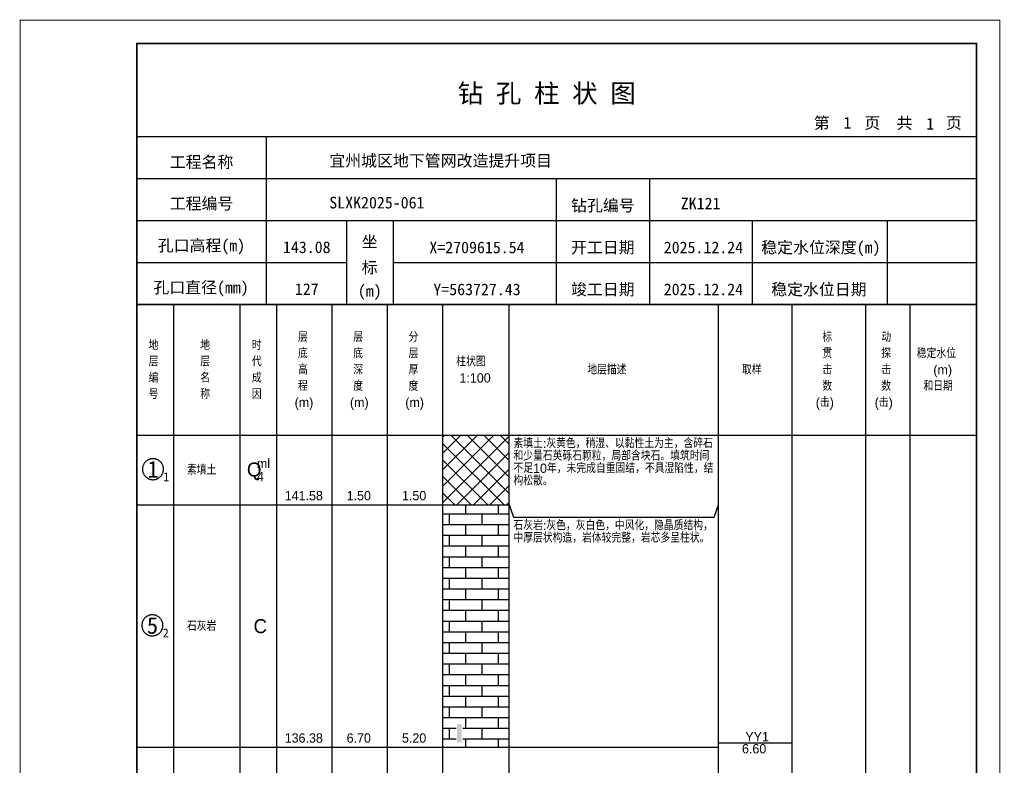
# Model space of a CAD drawing. Header units: millimetres. Extents: x 12489 to 89920, y 4630 to 4927.
# Drawn here: x 61329.3 to 61539.6, y 4766.4 to 4926.8 of the extents above; entities that cross this region are included whole.
import ezdxf
from ezdxf.enums import TextEntityAlignment as Align

# ---------------------------------------------------------------- set-up
doc = ezdxf.new("R2010")
doc.units = ezdxf.units.MM
doc.layers.add('ZZT_TC', color=7, linetype='Continuous')
doc.styles.add('成果图图块', font='', dxfattribs={"height": 2.5})
doc.styles.add('成果图模板', font='')
doc.styles.add('成果图模板标题', font='simhei.ttf')
doc.styles.add('成果图表体', font='Comfont.shx', dxfattribs={"height": 2, "bigfont": 'Hztxt12a.shx'})
doc.styles.get('成果图图块').set_extended_font_data('FangSong_GB2312')
doc.styles.get('成果图模板').set_extended_font_data('FangSong_GB2312')

# ---------------------------------------------------------------- blocks, each defined once
blk = doc.blocks.new('DCBH-1-1-1448', base_point=(0.3, -0.11))
at = {"layer": 'ZZT_TC', "color": 7}
blk.add_polyline3d([(-0.19, 2.31, 0), (-0.3, 2.31, 0), (-0.41, 2.3, 0), (-0.52, 2.29, 0), (-0.63, 2.27, 0), (-0.73, 2.24, 0), (-0.84, 2.21, 0), (-0.95, 2.18, 0), (-1.05, 2.14, 0), (-1.15, 2.09, 0), (-1.25, 2.04, 0), (-1.35, 1.99, 0), (-1.44, 1.93, 0), (-1.53, 1.87, 0), (-1.62, 1.8, 0), (-1.7, 1.73, 0), (-1.78, 1.65, 0), (-1.86, 1.57, 0), (-1.93, 1.49, 0), (-2, 1.4, 0), (-2.06, 1.31, 0), (-2.12, 1.22, 0), (-2.17, 1.12, 0), (-2.22, 1.02, 0), (-2.27, 0.92, 0), (-2.31, 0.82, 0), (-2.34, 0.71, 0), (-2.37, 0.61, 0), (-2.4, 0.5, 0), (-2.41, 0.39, 0), (-2.43, 0.28, 0), (-2.44, 0.17, 0), (-2.44, 0.06, 0), (-2.44, -0.05, 0), (-2.43, -0.16, 0), (-2.41, -0.27, 0), (-2.4, -0.38, 0), (-2.37, -0.49, 0), (-2.34, -0.6, 0), (-2.31, -0.7, 0), (-2.27, -0.8, 0), (-2.22, -0.9, 0), (-2.17, -1, 0), (-2.12, -1.1, 0), (-2.06, -1.19, 0), (-2, -1.28, 0), (-1.93, -1.37, 0), (-1.86, -1.45, 0), (-1.78, -1.53, 0), (-1.7, -1.61, 0), (-1.62, -1.68, 0), (-1.53, -1.75, 0), (-1.44, -1.81, 0), (-1.35, -1.87, 0), (-1.25, -1.93, 0), (-1.15, -1.98, 0), (-1.05, -2.02, 0), (-0.95, -2.06, 0), (-0.84, -2.1, 0), (-0.73, -2.13, 0), (-0.63, -2.15, 0), (-0.52, -2.17, 0), (-0.41, -2.18, 0), (-0.3, -2.19, 0), (-0.19, -2.19, 0), (-0.08, -2.19, 0), (0.03, -2.18, 0), (0.14, -2.17, 0), (0.25, -2.15, 0), (0.36, -2.13, 0), (0.47, -2.1, 0), (0.57, -2.06, 0), (0.67, -2.02, 0), (0.77, -1.98, 0), (0.87, -1.93, 0), (0.97, -1.87, 0), (1.06, -1.81, 0), (1.15, -1.75, 0), (1.24, -1.68, 0), (1.32, -1.61, 0), (1.4, -1.53, 0), (1.48, -1.45, 0), (1.55, -1.37, 0), (1.62, -1.28, 0), (1.68, -1.19, 0), (1.74, -1.1, 0), (1.8, -1, 0), (1.85, -0.9, 0), (1.89, -0.8, 0), (1.93, -0.7, 0), (1.97, -0.6, 0), (2, -0.49, 0), (2.02, -0.38, 0), (2.04, -0.27, 0), (2.05, -0.16, 0), (2.06, -0.05, 0), (2.06, 0.06, 0), (2.06, 0.17, 0), (2.05, 0.28, 0), (2.04, 0.39, 0), (2.02, 0.5, 0), (2, 0.61, 0), (1.97, 0.71, 0), (1.93, 0.82, 0), (1.89, 0.92, 0), (1.85, 1.02, 0), (1.8, 1.12, 0), (1.74, 1.22, 0), (1.68, 1.31, 0), (1.62, 1.4, 0), (1.55, 1.49, 0), (1.48, 1.57, 0), (1.4, 1.65, 0), (1.32, 1.73, 0), (1.24, 1.8, 0), (1.15, 1.87, 0), (1.06, 1.93, 0), (0.97, 1.99, 0), (0.87, 2.04, 0), (0.77, 2.09, 0), (0.67, 2.14, 0), (0.57, 2.18, 0), (0.47, 2.21, 0), (0.36, 2.24, 0), (0.25, 2.27, 0), (0.14, 2.29, 0), (0.03, 2.3, 0), (-0.08, 2.31, 0), (-0.19, 2.31, 0)], dxfattribs=at)
at = {"style": '成果图图块'}
blk.add_text('1', height=3.57, dxfattribs=at).set_placement((-0.16, -1.74), align=Align.CENTER)
blk.add_text('1', height=1.91, dxfattribs=at).set_placement((2.03, -2.53))
blk = doc.blocks.new('DCBH-1-1-1449', base_point=(0.43, -0.11))
at = {"layer": 'ZZT_TC', "color": 7}
blk.add_polyline3d([(-0.19, 2.31, 0), (-0.3, 2.31, 0), (-0.41, 2.3, 0), (-0.52, 2.29, 0), (-0.63, 2.27, 0), (-0.73, 2.24, 0), (-0.84, 2.21, 0), (-0.95, 2.18, 0), (-1.05, 2.14, 0), (-1.15, 2.09, 0), (-1.25, 2.04, 0), (-1.35, 1.99, 0), (-1.44, 1.93, 0), (-1.53, 1.87, 0), (-1.62, 1.8, 0), (-1.7, 1.73, 0), (-1.78, 1.65, 0), (-1.86, 1.57, 0), (-1.93, 1.49, 0), (-2, 1.4, 0), (-2.06, 1.31, 0), (-2.12, 1.22, 0), (-2.17, 1.12, 0), (-2.22, 1.02, 0), (-2.27, 0.92, 0), (-2.31, 0.82, 0), (-2.34, 0.71, 0), (-2.37, 0.61, 0), (-2.4, 0.5, 0), (-2.41, 0.39, 0), (-2.43, 0.28, 0), (-2.44, 0.17, 0), (-2.44, 0.06, 0), (-2.44, -0.05, 0), (-2.43, -0.16, 0), (-2.41, -0.27, 0), (-2.4, -0.38, 0), (-2.37, -0.49, 0), (-2.34, -0.6, 0), (-2.31, -0.7, 0), (-2.27, -0.8, 0), (-2.22, -0.9, 0), (-2.17, -1, 0), (-2.12, -1.1, 0), (-2.06, -1.19, 0), (-2, -1.28, 0), (-1.93, -1.37, 0), (-1.86, -1.45, 0), (-1.78, -1.53, 0), (-1.7, -1.61, 0), (-1.62, -1.68, 0), (-1.53, -1.75, 0), (-1.44, -1.81, 0), (-1.35, -1.87, 0), (-1.25, -1.93, 0), (-1.15, -1.98, 0), (-1.05, -2.02, 0), (-0.95, -2.06, 0), (-0.84, -2.1, 0), (-0.73, -2.13, 0), (-0.63, -2.15, 0), (-0.52, -2.17, 0), (-0.41, -2.18, 0), (-0.3, -2.19, 0), (-0.19, -2.19, 0), (-0.08, -2.19, 0), (0.03, -2.18, 0), (0.14, -2.17, 0), (0.25, -2.15, 0), (0.36, -2.13, 0), (0.47, -2.1, 0), (0.57, -2.06, 0), (0.67, -2.02, 0), (0.77, -1.98, 0), (0.87, -1.93, 0), (0.97, -1.87, 0), (1.06, -1.81, 0), (1.15, -1.75, 0), (1.24, -1.68, 0), (1.32, -1.61, 0), (1.4, -1.53, 0), (1.48, -1.45, 0), (1.55, -1.37, 0), (1.62, -1.28, 0), (1.68, -1.19, 0), (1.74, -1.1, 0), (1.8, -1, 0), (1.85, -0.9, 0), (1.89, -0.8, 0), (1.93, -0.7, 0), (1.97, -0.6, 0), (2, -0.49, 0), (2.02, -0.38, 0), (2.04, -0.27, 0), (2.05, -0.16, 0), (2.06, -0.05, 0), (2.06, 0.06, 0), (2.06, 0.17, 0), (2.05, 0.28, 0), (2.04, 0.39, 0), (2.02, 0.5, 0), (2, 0.61, 0), (1.97, 0.71, 0), (1.93, 0.82, 0), (1.89, 0.92, 0), (1.85, 1.02, 0), (1.8, 1.12, 0), (1.74, 1.22, 0), (1.68, 1.31, 0), (1.62, 1.4, 0), (1.55, 1.49, 0), (1.48, 1.57, 0), (1.4, 1.65, 0), (1.32, 1.73, 0), (1.24, 1.8, 0), (1.15, 1.87, 0), (1.06, 1.93, 0), (0.97, 1.99, 0), (0.87, 2.04, 0), (0.77, 2.09, 0), (0.67, 2.14, 0), (0.57, 2.18, 0), (0.47, 2.21, 0), (0.36, 2.24, 0), (0.25, 2.27, 0), (0.14, 2.29, 0), (0.03, 2.3, 0), (-0.08, 2.31, 0), (-0.19, 2.31, 0)], dxfattribs=at)
at = {"style": '成果图图块'}
blk.add_text('5', height=3.57, dxfattribs=at).set_placement((-0.16, -1.74), align=Align.CENTER)
blk.add_text('2', height=1.91, dxfattribs=at).set_placement((2.03, -2.53))
blk = doc.blocks.new('gkqy3.dwg', base_point=(0, -2))
blk.add_wipeout([(-0.7, -2.2), (0.7, -2.2), (0.7, 2.2), (-0.7, 2.2)])
at = {"color": 7}
blk.add_solid([(-0.5, -2), (0.5, -2), (-0.5, 2), (0.5, 2)], dxfattribs=at)
blk = doc.blocks.new('钻孔柱状图路桥昇龙制图梁世成校核莫家里.dwg223', base_point=(25, 236))
for p, q in [((52.82, 236), (52.82, 272)), ((25, 263), (205, 263)), ((115, 236), (115, 263)), ((135, 236), (135, 263)), ((25, 254), (205, 254)), ((70, 236), (70, 254)), ((80, 236), (80, 254)), ((157, 236), (157, 254)), ((185.95, 236), (185.95, 254)), ((25, 245), (70, 245)), ((80, 245), (205, 245))]:
    blk.add_line(p, q)
for points, const_width in [([(0, 0), (210, 0), (210, 297), (0, 297)], 0.25), ([(25, 5), (205, 5), (205, 292), (25, 292)], 0.3)]:
    blk.add_lwpolyline(points, close=True, dxfattribs=dict(const_width=const_width))
at = {"const_width": 0.3}
for points in [[(25, 272), (205, 272)], [(25, 236), (205, 236)]]:
    blk.add_lwpolyline(points, dxfattribs=at)
for s, height, style, p in [('钻 孔 柱 状 图', 4, '成果图模板标题', (93.8, 279.31)), ('第', 2.5, '成果图模板', (170.12, 273.7)), ('页', 2.5, '成果图模板', (180.96, 273.7)), ('共', 2.5, '成果图模板', (187.88, 273.7)), ('页', 2.5, '成果图模板', (198.44, 273.7)), ('工程名称', 2.5, '成果图模板', (32.07, 265.32)), ('宜州城区地下管网改造提升项目', 2.5, '成果图模板', (66.26, 265.61)), ('工程编号', 2.5, '成果图模板', (32.05, 256.41)), ('SLXK2025-061', 2.5, '成果图模板', (66.26, 256.61)), ('钻孔编号', 2.5, '成果图模板', (118.08, 256)), ('ZK121', 2.5, '成果图模板', (141.61, 256.43)), ('孔口高程(m)', 2.5, '成果图模板', (29.48, 247.41)), ('坐', 2.5, '成果图模板', (73.21, 248.24)), ('开工日期', 2.5, '成果图模板', (118.08, 247)), ('稳定水位深度(m)', 2.5, '成果图模板', (158.86, 247)), ('标', 2.5, '成果图模板', (73.21, 242.7)), ('孔口直径(mm)', 2.5, '成果图模板', (28.54, 238.41)), ('(m) ', 2.5, '成果图模板', (72.38, 237.65)), ('竣工日期', 2.5, '成果图模板', (118.08, 238)), ('稳定水位日期', 2.5, '成果图模板', (160.99, 238))]:
    blk.add_text(s, height=height, dxfattribs=dict(style=style)).set_placement(p)
at = {"style": '成果图模板'}
for s, p in [('1', (177.35, 273.74)), ('1', (195.08, 273.53)), ('143.08', (61.43, 247.04)), ('X=2709615.54', (97.92, 247)), ('2025.12.24', (146.46, 247)), ('127', (61.43, 238.04)), ('Y=563727.43', (97.92, 238)), ('2025.12.24', (146.46, 238))]:
    blk.add_text(s, height=2.5, dxfattribs=at).set_placement(p, align=Align.CENTER)

msp = doc.modelspace()

# ---------------------------------------------------------------- hatches: boundary and pattern name
at = {"linetype": 'Continuous'}
h = msp.add_hatch(dxfattribs=at)
h.set_pattern_fill('GKSTT', scale=0.5, style=0, pattern_type=2)
h.set_pattern_definition([(45, (0, 0), (-1.76776695, 1.76776695), []), (135, (0, 0), (-1.76776695, -1.76776695), [])])
h.paths.add_polyline_path([(61420.06, 4822.71), (61434.29, 4822.71), (61434.29, 4837.71), (61420.06, 4837.71)])
h = msp.add_hatch(dxfattribs=at)
h.set_pattern_fill('GKSHY', scale=0.5, style=0, pattern_type=2)
h.set_pattern_definition([(0, (0, 0), (0, 2.3), []), (90, (0, 0), (-3.5, 2.3), [2.3, -2.3])])
h.paths.add_polyline_path([(61420.06, 4770.71), (61434.29, 4770.71), (61434.29, 4822.71), (61420.06, 4822.71)])

# ---------------------------------------------------------------- linework, layer by layer
at = {"color": 0}
for p, q in [((61354.45, 4837.71), (61362.35, 4837.71)), ((61354.45, 4822.71), (61354.45, 4837.71)), ((61362.35, 4822.71), (61362.35, 4837.71)), ((61354.45, 4822.71), (61362.35, 4822.71)), ((61354.45, 4822.71), (61362.35, 4822.71)), ((61354.45, 4770.71), (61354.45, 4822.71)), ((61362.35, 4770.71), (61362.35, 4822.71)), ((61354.45, 4770.71), (61362.35, 4770.71))]:
    msp.add_line(p, q, dxfattribs=at)
for points in [[(61354.45, 4865.71), (61362.35, 4865.71)], [(61354.45, 4837.71), (61354.45, 4865.71)], [(61362.35, 4837.71), (61362.35, 4865.71)], [(61362.35, 4865.71), (61376.58, 4865.71)], [(61362.35, 4837.71), (61362.35, 4865.71)], [(61376.58, 4837.71), (61376.58, 4865.71)], [(61376.58, 4865.71), (61384.49, 4865.71)], [(61376.58, 4837.71), (61376.58, 4865.71)], [(61384.49, 4837.71), (61384.49, 4865.71)], [(61384.49, 4865.71), (61396.35, 4865.71)], [(61384.49, 4837.71), (61384.49, 4865.71)], [(61396.35, 4837.71), (61396.35, 4865.71)], [(61396.35, 4865.71), (61408.2, 4865.71)], [(61396.35, 4837.71), (61396.35, 4865.71)], [(61408.2, 4837.71), (61408.2, 4865.71)], [(61408.2, 4865.71), (61420.06, 4865.71)], [(61408.2, 4837.71), (61408.2, 4865.71)], [(61420.06, 4837.71), (61420.06, 4865.71)], [(61420.06, 4865.71), (61434.29, 4865.71)], [(61420.06, 4837.71), (61420.06, 4865.71)], [(61434.29, 4837.71), (61434.29, 4865.71)], [(61434.29, 4865.71), (61479.11, 4865.71)], [(61434.29, 4837.71), (61434.29, 4865.71)], [(61479.11, 4837.71), (61479.11, 4865.71)], [(61479.11, 4865.71), (61494.92, 4865.71)], [(61479.11, 4837.71), (61479.11, 4865.71)], [(61494.92, 4837.71), (61494.92, 4865.71)], [(61494.92, 4865.71), (61510.73, 4865.71)], [(61494.92, 4837.71), (61494.92, 4865.71)], [(61510.73, 4837.71), (61510.73, 4865.71)], [(61510.73, 4865.71), (61520.22, 4865.71)], [(61510.73, 4837.71), (61510.73, 4865.71)], [(61520.22, 4837.71), (61520.22, 4865.71)], [(61520.22, 4865.71), (61534.45, 4865.71)], [(61520.22, 4837.71), (61520.22, 4865.71)], [(61534.45, 4837.71), (61534.45, 4865.71)], [(61354.45, 4837.71), (61362.35, 4837.71)], [(61354.45, 4643.71), (61354.45, 4837.71)], [(61354.45, 4837.71), (61362.35, 4837.71)], [(61362.35, 4643.71), (61362.35, 4837.71)], [(61362.35, 4837.71), (61376.58, 4837.71)], [(61362.35, 4643.71), (61362.35, 4837.71)], [(61362.35, 4837.71), (61376.58, 4837.71)], [(61362.35, 4837.71), (61376.58, 4837.71)], [(61362.35, 4822.71), (61362.35, 4837.71)], [(61376.58, 4643.71), (61376.58, 4837.71)], [(61376.58, 4822.71), (61376.58, 4837.71)], [(61376.58, 4837.71), (61384.49, 4837.71)], [(61376.58, 4643.71), (61376.58, 4837.71)], [(61376.58, 4837.71), (61384.49, 4837.71)], [(61376.58, 4837.71), (61384.49, 4837.71)], [(61376.58, 4822.71), (61376.58, 4837.71)], [(61384.49, 4643.71), (61384.49, 4837.71)], [(61384.49, 4822.71), (61384.49, 4837.71)], [(61384.49, 4837.71), (61396.35, 4837.71)], [(61384.49, 4643.71), (61384.49, 4837.71)], [(61384.49, 4837.71), (61396.35, 4837.71)], [(61384.49, 4837.71), (61396.35, 4837.71)], [(61384.49, 4822.71), (61384.49, 4837.71)], [(61396.35, 4643.71), (61396.35, 4837.71)], [(61396.35, 4822.71), (61396.35, 4837.71)], [(61396.35, 4837.71), (61408.2, 4837.71)], [(61396.35, 4643.71), (61396.35, 4837.71)], [(61396.35, 4837.71), (61408.2, 4837.71)], [(61396.35, 4837.71), (61408.2, 4837.71)], [(61396.35, 4822.71), (61396.35, 4837.71)], [(61408.2, 4643.71), (61408.2, 4837.71)], [(61408.2, 4822.71), (61408.2, 4837.71)], [(61408.2, 4837.71), (61420.06, 4837.71)], [(61408.2, 4643.71), (61408.2, 4837.71)], [(61408.2, 4837.71), (61420.06, 4837.71)], [(61408.2, 4837.71), (61420.06, 4837.71)], [(61408.2, 4822.71), (61408.2, 4837.71)], [(61420.06, 4643.71), (61420.06, 4837.71)], [(61420.06, 4822.71), (61420.06, 4837.71)], [(61420.06, 4837.71), (61434.29, 4837.71)], [(61420.06, 4643.71), (61420.06, 4837.71)], [(61420.06, 4837.71), (61434.29, 4837.71)], [(61434.29, 4643.71), (61434.29, 4837.71)], [(61434.29, 4837.71), (61479.11, 4837.71)], [(61434.29, 4643.71), (61434.29, 4837.71)], [(61434.29, 4837.71), (61479.11, 4837.71)], [(61434.29, 4822.71), (61434.29, 4837.71)], [(61479.11, 4643.71), (61479.11, 4837.71)], [(61479.11, 4822.71), (61479.11, 4837.71)], [(61479.11, 4837.71), (61494.92, 4837.71)], [(61479.11, 4643.71), (61479.11, 4837.71)], [(61479.11, 4837.71), (61494.92, 4837.71)], [(61494.92, 4643.71), (61494.92, 4837.71)], [(61494.92, 4837.71), (61510.73, 4837.71)], [(61494.92, 4643.71), (61494.92, 4837.71)], [(61494.92, 4837.71), (61510.73, 4837.71)], [(61510.73, 4643.71), (61510.73, 4837.71)], [(61510.73, 4837.71), (61520.22, 4837.71)], [(61510.73, 4643.71), (61510.73, 4837.71)], [(61510.73, 4837.71), (61520.22, 4837.71)], [(61520.22, 4643.71), (61520.22, 4837.71)], [(61520.22, 4837.71), (61534.45, 4837.71)], [(61520.22, 4643.71), (61520.22, 4837.71)], [(61520.22, 4837.71), (61534.45, 4837.71)], [(61534.45, 4643.71), (61534.45, 4837.71)], [(61362.35, 4822.71), (61376.58, 4822.71)], [(61362.35, 4822.71), (61376.58, 4822.71)], [(61362.35, 4770.71), (61362.35, 4822.71)], [(61376.58, 4770.71), (61376.58, 4822.71)], [(61376.58, 4822.71), (61384.49, 4822.71)], [(61376.58, 4822.71), (61384.49, 4822.71)], [(61376.58, 4770.71), (61376.58, 4822.71)], [(61384.49, 4770.71), (61384.49, 4822.71)], [(61384.49, 4822.71), (61396.35, 4822.71)], [(61384.49, 4822.71), (61396.35, 4822.71)], [(61384.49, 4770.71), (61384.49, 4822.71)], [(61396.35, 4770.71), (61396.35, 4822.71)], [(61396.35, 4822.71), (61408.2, 4822.71)], [(61396.35, 4822.71), (61408.2, 4822.71)], [(61396.35, 4770.71), (61396.35, 4822.71)], [(61408.2, 4770.71), (61408.2, 4822.71)], [(61408.2, 4822.71), (61420.06, 4822.71)], [(61408.2, 4822.71), (61420.06, 4822.71)], [(61408.2, 4770.71), (61408.2, 4822.71)], [(61420.06, 4770.71), (61420.06, 4822.71)], [(61434.29, 4822.71), (61435.19, 4820.11)], [(61434.29, 4770.71), (61434.29, 4822.71)], [(61478.22, 4820.11), (61479.11, 4822.71)], [(61479.11, 4770.71), (61479.11, 4822.71)], [(61435.19, 4820.11), (61478.22, 4820.11)], [(61362.35, 4770.71), (61376.58, 4770.71)], [(61376.58, 4770.71), (61384.49, 4770.71)], [(61384.49, 4770.71), (61396.35, 4770.71)], [(61396.35, 4770.71), (61408.2, 4770.71)], [(61408.2, 4770.71), (61420.06, 4770.71)], [(61434.29, 4770.71), (61479.11, 4770.71)], [(61479.11, 4771.71), (61494.92, 4771.71)]]:
    msp.add_lwpolyline(points, dxfattribs=at)
at = {"color": 7, "flags": 128}
for points in [[(61420.06, 4822.71), (61434.29, 4822.71)], [(61420.06, 4770.71), (61434.29, 4770.71)]]:
    msp.add_lwpolyline(points, dxfattribs=at)

# ---------------------------------------------------------------- block references
for name, p in [('DCBH-1-1-1448', (61358.4, 4830.21)), ('DCBH-1-1-1449', (61358.4, 4796.71))]:
    msp.add_blockref(name, p)

# ---------------------------------------------------------------- texts
at = {"color": 0, "style": '成果图表体'}
for s, height, p in [('层', 2, (61389, 4857.71)), ('层', 2, (61400.85, 4857.71)), ('分', 2, (61412.71, 4857.71)), ('标', 2, (61501.41, 4857.71)), ('动', 2, (61514.05, 4857.71)), ('地', 2, (61356.98, 4855.96)), ('地', 2, (61368.05, 4855.96)), ('时', 2, (61379.11, 4855.96)), ('底', 2, (61389, 4854.21)), ('底', 2, (61400.85, 4854.21)), ('层', 2, (61412.71, 4854.21)), ('贯', 2, (61501.41, 4854.21)), ('探', 2, (61514.05, 4854.21)), ('稳定水位', 2, (61521.65, 4854.21)), ('层', 2, (61356.98, 4852.46)), ('层', 2, (61368.05, 4852.46)), ('代', 2, (61379.11, 4852.46)), ('高', 2, (61389, 4850.71)), ('深', 2, (61400.85, 4850.71)), ('厚', 2, (61412.71, 4850.71)), ('柱状图', 2, (61422.91, 4852.46)), ('地层描述', 2, (61451.02, 4850.71)), ('取样', 2, (61484.18, 4850.71)), ('击', 2, (61501.41, 4850.71)), ('击', 2, (61514.05, 4850.71)), ('(m)', 2, (61525.2, 4850.71)), ('编', 2, (61356.98, 4848.96)), ('名', 2, (61368.05, 4848.96)), ('成', 2, (61379.11, 4848.96)), ('1:100', 2, (61423.62, 4848.96)), ('程', 2, (61389, 4847.21)), ('度', 2, (61400.85, 4847.21)), ('度', 2, (61412.71, 4847.21)), ('数', 2, (61501.41, 4847.21)), ('数', 2, (61514.05, 4847.21)), ('和日期', 2, (61523.07, 4847.21)), ('号', 2, (61356.98, 4845.46)), ('称', 2, (61368.05, 4845.46)), ('因', 2, (61379.11, 4845.46)), ('(m)', 2, (61388.28, 4843.71)), ('(m)', 2, (61400.14, 4843.71)), ('(m)', 2, (61412, 4843.71)), ('(击)', 2, (61499.99, 4843.71)), ('(击)', 2, (61512.63, 4843.71)), ('Q', 3, (61378.05, 4828.81)), ('ml', 2, (61380.18, 4830.61)), ('素填土', 2, (61365.2, 4829.21)), ('4', 2, (61380.18, 4827.81)), ('141.58', 2, (61386.15, 4823.71)), ('1.50', 2, (61399.43, 4823.71)), ('1.50', 2, (61411.29, 4823.71)), ('石灰岩', 2, (61365.2, 4795.71)), ('C', 3, (61379.47, 4795.21)), ('136.38', 2, (61386.15, 4771.71)), ('6.70', 2, (61399.43, 4771.71)), ('5.20', 2, (61411.29, 4771.71)), ('YY1', 2, (61484.89, 4772.01)), ('6.60', 2, (61484.18, 4769.41))]:
    msp.add_text(s, height=height, dxfattribs=at).set_placement(p)
at = {"color": 0, "char_height": 2, "width": 43.0292, "attachment_point": 1, "line_spacing_factor": 0.8, "style": '成果图表体'}
for s, insert in [('素填土:灰黄色，稍湿、以黏性土为主，含碎石和少量石英砾石颗粒，局部含块石。填筑时间不足10年，未完成自重固结，不具湿陷性，结构松散。', (61435.19, 4836.91)), ('石灰岩:灰色，灰白色，中风化，隐晶质结构，中厚层状构造，岩体较完整，岩芯多呈柱状。', (61435.19, 4819.31))]:
    msp.add_mtext(s, dxfattribs=dict(at, insert=insert))

# ---------------------------------------------------------------- next in the draw order: block references
msp.add_blockref('gkqy3.dwg', (61423.62, 4771.71))

# ---------------------------------------------------------------- next in the draw order: block references
msp.add_blockref('钻孔柱状图路桥昇龙制图梁世成校核莫家里.dwg223', (61354.45, 4865.71))

doc.saveas('drawing.dxf')
